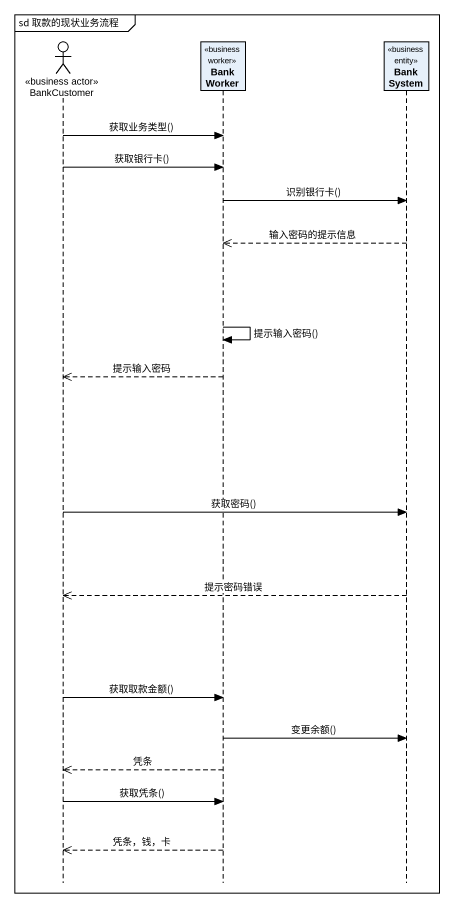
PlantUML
@startuml
mainframe sd 取款的现状业务流程
hide footbox
actor BankCustomer <<business actor>>
participant BankWorker <<business worker>>
participant BankSystem <<business entity>>

BankCustomer -> BankWorker : 获取业务类型()
BankCustomer -> BankWorker : 获取银行卡()
BankWorker -> BankSystem : 识别银行卡()
BankSystem -->> BankWorker : 输入密码的提示信息
BankWorker -> BankWorker : 提示输入密码()
BankWorker -->> BankCustomer : 提示输入密码
BankCustomer -> BankSystem : 获取密码()
BankSystem -->> BankCustomer : 提示密码错误
BankCustomer -> BankWorker : 获取取款金额()
BankWorker -> BankSystem : 变更余额()
BankWorker -->> BankCustomer : 凭条
BankCustomer -> BankWorker : 获取凭条()
BankWorker -->> BankCustomer : 凭条，钱，卡
@enduml
